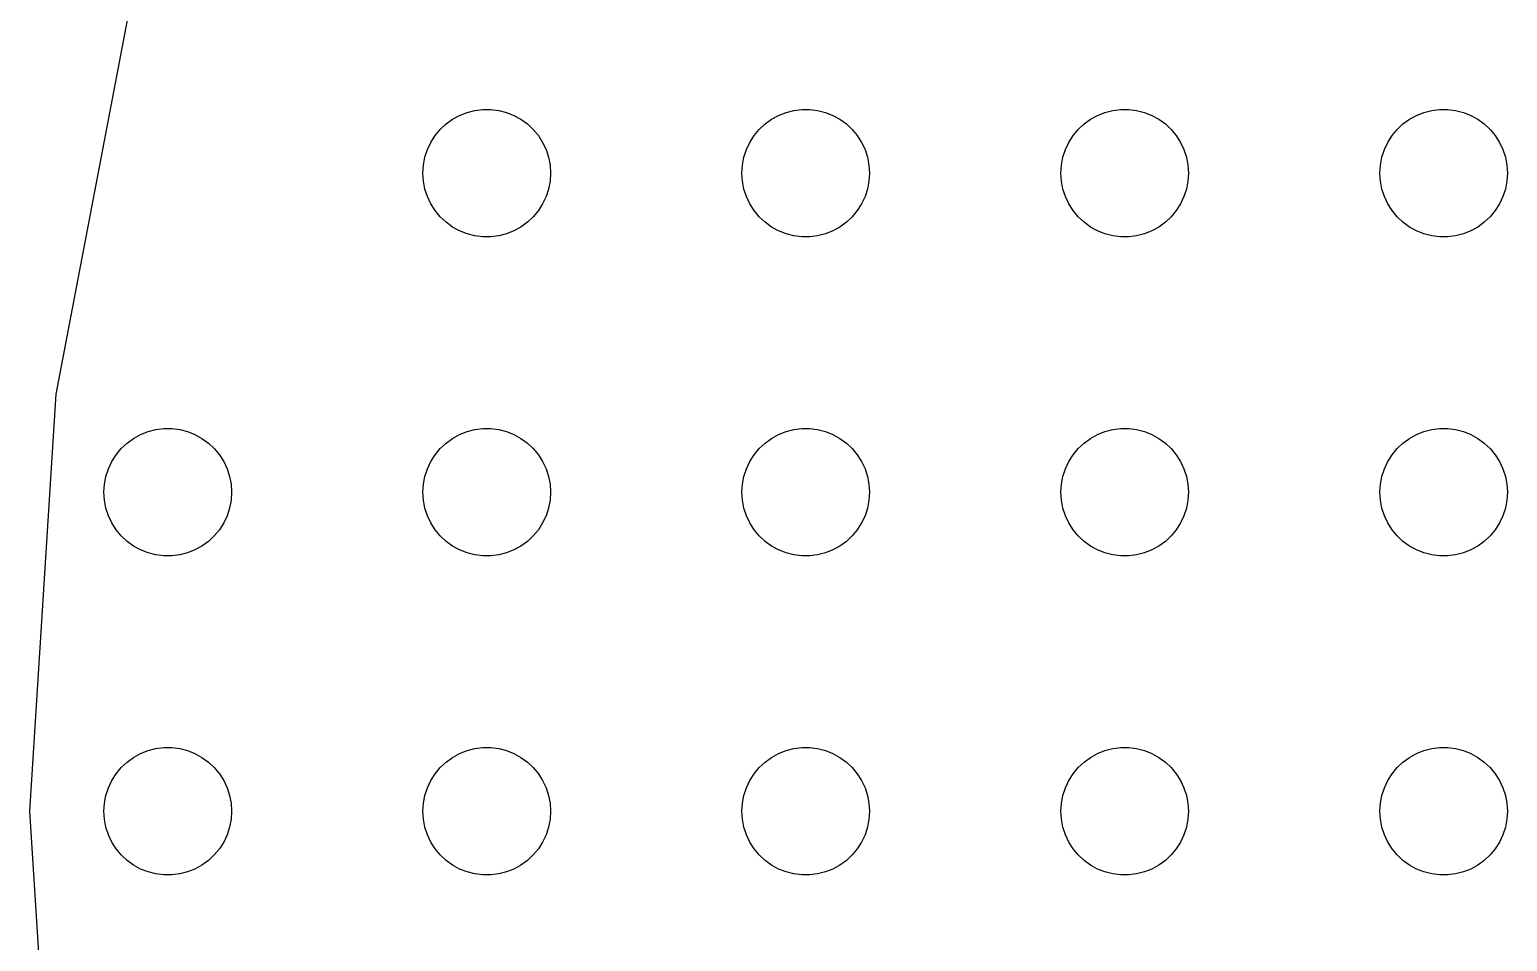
# Model space of a CAD drawing. Header units: metres. Extents: x -156 to 156, y -156 to 156.
# Drawn here: x -156.5 to -87, y -6.1 to 36.7 of the extents above; entities that cross this region are included whole.
import ezdxf

# ---------------------------------------------------------------- set-up
doc = ezdxf.new("R2010")
doc.units = ezdxf.units.M

msp = doc.modelspace()

# ---------------------------------------------------------------- linework, layer by layer
for p, q in [((-151.583, 38.92), (-155.266, 19.6146)), ((-136.607, 32.533), (-136.277, 32.7145)), ((-136.277, 32.7145), (-135.927, 32.8532)), ((-135.927, 32.8532), (-135.562, 32.9469)), ((-135.562, 32.9469), (-135.188, 32.9941)), ((-135.188, 32.9941), (-134.812, 32.9941)), ((-134.812, 32.9941), (-134.438, 32.9469)), ((-134.438, 32.9469), (-134.073, 32.8532)), ((-134.073, 32.8532), (-133.723, 32.7145)), ((-133.723, 32.7145), (-133.393, 32.533)), ((-121.607, 32.533), (-121.277, 32.7145)), ((-121.277, 32.7145), (-120.927, 32.8532)), ((-120.927, 32.8532), (-120.562, 32.9469)), ((-120.562, 32.9469), (-120.188, 32.9941)), ((-120.188, 32.9941), (-119.812, 32.9941)), ((-119.812, 32.9941), (-119.438, 32.9469)), ((-119.438, 32.9469), (-119.073, 32.8532)), ((-119.073, 32.8532), (-118.723, 32.7145)), ((-118.723, 32.7145), (-118.393, 32.533)), ((-106.607, 32.533), (-106.277, 32.7145)), ((-106.277, 32.7145), (-105.927, 32.8532)), ((-105.927, 32.8532), (-105.562, 32.9469)), ((-105.562, 32.9469), (-105.188, 32.9941)), ((-105.188, 32.9941), (-104.812, 32.9941)), ((-104.812, 32.9941), (-104.438, 32.9469)), ((-104.438, 32.9469), (-104.073, 32.8532)), ((-104.073, 32.8532), (-103.723, 32.7145)), ((-103.723, 32.7145), (-103.393, 32.533)), ((-91.6075, 32.533), (-91.2773, 32.7145)), ((-91.2773, 32.7145), (-90.927, 32.8532)), ((-90.927, 32.8532), (-90.5621, 32.9469)), ((-90.5621, 32.9469), (-90.1884, 32.9941)), ((-90.1884, 32.9941), (-89.8116, 32.9941)), ((-89.8116, 32.9941), (-89.4379, 32.9469)), ((-89.4379, 32.9469), (-89.073, 32.8532)), ((-89.073, 32.8532), (-88.7227, 32.7145)), ((-88.7227, 32.7145), (-88.3925, 32.533)), ((-137.427, 31.7634), (-137.187, 32.0536)), ((-137.187, 32.0536), (-136.912, 32.3115)), ((-136.912, 32.3115), (-136.607, 32.533)), ((-133.393, 32.533), (-133.088, 32.3115)), ((-133.088, 32.3115), (-132.813, 32.0536)), ((-132.813, 32.0536), (-132.573, 31.7634)), ((-122.427, 31.7634), (-122.187, 32.0536)), ((-122.187, 32.0536), (-121.912, 32.3115)), ((-121.912, 32.3115), (-121.607, 32.533)), ((-118.393, 32.533), (-118.088, 32.3115)), ((-118.088, 32.3115), (-117.813, 32.0536)), ((-117.813, 32.0536), (-117.573, 31.7634)), ((-107.427, 31.7634), (-107.187, 32.0536)), ((-107.187, 32.0536), (-106.912, 32.3115)), ((-106.912, 32.3115), (-106.607, 32.533)), ((-103.393, 32.533), (-103.088, 32.3115)), ((-103.088, 32.3115), (-102.813, 32.0536)), ((-102.813, 32.0536), (-102.573, 31.7634)), ((-92.427, 31.7634), (-92.1869, 32.0536)), ((-92.1869, 32.0536), (-91.9123, 32.3115)), ((-91.9123, 32.3115), (-91.6075, 32.533)), ((-88.3925, 32.533), (-88.0877, 32.3115)), ((-88.0877, 32.3115), (-87.8131, 32.0536)), ((-87.8131, 32.0536), (-87.573, 31.7634)), ((-137.789, 31.1044), (-137.629, 31.4453)), ((-137.629, 31.4453), (-137.427, 31.7634)), ((-132.573, 31.7634), (-132.371, 31.4453)), ((-132.371, 31.4453), (-132.211, 31.1044)), ((-122.789, 31.1044), (-122.629, 31.4453)), ((-122.629, 31.4453), (-122.427, 31.7634)), ((-117.573, 31.7634), (-117.371, 31.4453)), ((-117.371, 31.4453), (-117.211, 31.1044)), ((-107.789, 31.1044), (-107.629, 31.4453)), ((-107.629, 31.4453), (-107.427, 31.7634)), ((-102.573, 31.7634), (-102.371, 31.4453)), ((-102.371, 31.4453), (-102.211, 31.1044)), ((-92.7893, 31.1044), (-92.6289, 31.4453)), ((-92.6289, 31.4453), (-92.427, 31.7634)), ((-87.573, 31.7634), (-87.3711, 31.4453)), ((-87.3711, 31.4453), (-87.2107, 31.1044)), ((-137.976, 30.376), (-137.906, 30.7461)), ((-137.906, 30.7461), (-137.789, 31.1044)), ((-132.211, 31.1044), (-132.094, 30.7461)), ((-132.094, 30.7461), (-132.024, 30.376)), ((-122.976, 30.376), (-122.906, 30.7461)), ((-122.906, 30.7461), (-122.789, 31.1044)), ((-117.211, 31.1044), (-117.094, 30.7461)), ((-117.094, 30.7461), (-117.024, 30.376)), ((-107.976, 30.376), (-107.906, 30.7461)), ((-107.906, 30.7461), (-107.789, 31.1044)), ((-102.211, 31.1044), (-102.094, 30.7461)), ((-102.094, 30.7461), (-102.024, 30.376)), ((-92.9763, 30.376), (-92.9057, 30.7461)), ((-92.9057, 30.7461), (-92.7893, 31.1044)), ((-87.2107, 31.1044), (-87.0943, 30.7461)), ((-87.0943, 30.7461), (-87.0237, 30.376)), ((-138, 30), (-137.976, 30.376)), ((-137.976, 29.624), (-138, 30)), ((-132.024, 30.376), (-132, 30)), ((-132, 30), (-132.024, 29.624)), ((-123, 30), (-122.976, 30.376)), ((-122.976, 29.624), (-123, 30)), ((-117.024, 30.376), (-117, 30)), ((-117, 30), (-117.024, 29.624)), ((-108, 30), (-107.976, 30.376)), ((-107.976, 29.624), (-108, 30)), ((-102.024, 30.376), (-102, 30)), ((-102, 30), (-102.024, 29.624)), ((-93, 30), (-92.9763, 30.376)), ((-92.9763, 29.624), (-93, 30)), ((-87.0237, 30.376), (-87, 30)), ((-87, 30), (-87.0237, 29.624)), ((-137.906, 29.2539), (-137.976, 29.624)), ((-137.789, 28.8956), (-137.906, 29.2539)), ((-132.094, 29.2539), (-132.211, 28.8956)), ((-132.024, 29.624), (-132.094, 29.2539)), ((-122.906, 29.2539), (-122.976, 29.624)), ((-122.789, 28.8956), (-122.906, 29.2539)), ((-117.094, 29.2539), (-117.211, 28.8956)), ((-117.024, 29.624), (-117.094, 29.2539)), ((-107.906, 29.2539), (-107.976, 29.624)), ((-107.789, 28.8956), (-107.906, 29.2539)), ((-102.094, 29.2539), (-102.211, 28.8956)), ((-102.024, 29.624), (-102.094, 29.2539)), ((-92.9057, 29.2539), (-92.9763, 29.624)), ((-92.7893, 28.8956), (-92.9057, 29.2539)), ((-87.0943, 29.2539), (-87.2107, 28.8956)), ((-87.0237, 29.624), (-87.0943, 29.2539)), ((-137.629, 28.5547), (-137.789, 28.8956)), ((-137.427, 28.2366), (-137.629, 28.5547)), ((-132.371, 28.5547), (-132.573, 28.2366)), ((-132.211, 28.8956), (-132.371, 28.5547)), ((-122.629, 28.5547), (-122.789, 28.8956)), ((-122.427, 28.2366), (-122.629, 28.5547)), ((-117.371, 28.5547), (-117.573, 28.2366)), ((-117.211, 28.8956), (-117.371, 28.5547)), ((-107.629, 28.5547), (-107.789, 28.8956)), ((-107.427, 28.2366), (-107.629, 28.5547)), ((-102.371, 28.5547), (-102.573, 28.2366)), ((-102.211, 28.8956), (-102.371, 28.5547)), ((-92.6289, 28.5547), (-92.7893, 28.8956)), ((-92.427, 28.2366), (-92.6289, 28.5547)), ((-87.3711, 28.5547), (-87.573, 28.2366)), ((-87.2107, 28.8956), (-87.3711, 28.5547)), ((-137.187, 27.9464), (-137.427, 28.2366)), ((-136.912, 27.6884), (-137.187, 27.9464)), ((-132.813, 27.9464), (-133.088, 27.6884)), ((-132.573, 28.2366), (-132.813, 27.9464)), ((-122.187, 27.9464), (-122.427, 28.2366)), ((-121.912, 27.6884), (-122.187, 27.9464)), ((-117.813, 27.9464), (-118.088, 27.6884)), ((-117.573, 28.2366), (-117.813, 27.9464)), ((-107.187, 27.9464), (-107.427, 28.2366)), ((-106.912, 27.6884), (-107.187, 27.9464)), ((-102.813, 27.9464), (-103.088, 27.6884)), ((-102.573, 28.2366), (-102.813, 27.9464)), ((-92.1869, 27.9464), (-92.427, 28.2366)), ((-91.9123, 27.6884), (-92.1869, 27.9464)), ((-87.8131, 27.9464), (-88.0877, 27.6884)), ((-87.573, 28.2366), (-87.8131, 27.9464)), ((-136.607, 27.467), (-136.912, 27.6884)), ((-136.277, 27.2855), (-136.607, 27.467)), ((-135.927, 27.1468), (-136.277, 27.2855)), ((-135.562, 27.0531), (-135.927, 27.1468)), ((-134.073, 27.1468), (-134.438, 27.0531)), ((-133.723, 27.2855), (-134.073, 27.1468)), ((-133.393, 27.467), (-133.723, 27.2855)), ((-133.088, 27.6884), (-133.393, 27.467)), ((-121.607, 27.467), (-121.912, 27.6884)), ((-121.277, 27.2855), (-121.607, 27.467)), ((-120.927, 27.1468), (-121.277, 27.2855)), ((-120.562, 27.0531), (-120.927, 27.1468)), ((-119.073, 27.1468), (-119.438, 27.0531)), ((-118.723, 27.2855), (-119.073, 27.1468)), ((-118.393, 27.467), (-118.723, 27.2855)), ((-118.088, 27.6884), (-118.393, 27.467)), ((-106.607, 27.467), (-106.912, 27.6884)), ((-106.277, 27.2855), (-106.607, 27.467)), ((-105.927, 27.1468), (-106.277, 27.2855)), ((-105.562, 27.0531), (-105.927, 27.1468)), ((-104.073, 27.1468), (-104.438, 27.0531)), ((-103.723, 27.2855), (-104.073, 27.1468)), ((-103.393, 27.467), (-103.723, 27.2855)), ((-103.088, 27.6884), (-103.393, 27.467)), ((-91.6075, 27.467), (-91.9123, 27.6884)), ((-91.2773, 27.2855), (-91.6075, 27.467)), ((-90.927, 27.1468), (-91.2773, 27.2855)), ((-90.5621, 27.0531), (-90.927, 27.1468)), ((-89.073, 27.1468), (-89.4379, 27.0531)), ((-88.7227, 27.2855), (-89.073, 27.1468)), ((-88.3925, 27.467), (-88.7227, 27.2855)), ((-88.0877, 27.6884), (-88.3925, 27.467)), ((-135.188, 27.0059), (-135.562, 27.0531)), ((-134.812, 27.0059), (-135.188, 27.0059)), ((-134.438, 27.0531), (-134.812, 27.0059)), ((-120.188, 27.0059), (-120.562, 27.0531)), ((-119.812, 27.0059), (-120.188, 27.0059)), ((-119.438, 27.0531), (-119.812, 27.0059)), ((-105.188, 27.0059), (-105.562, 27.0531)), ((-104.812, 27.0059), (-105.188, 27.0059)), ((-104.438, 27.0531), (-104.812, 27.0059)), ((-90.1884, 27.0059), (-90.5621, 27.0531)), ((-89.8116, 27.0059), (-90.1884, 27.0059)), ((-89.4379, 27.0531), (-89.8116, 27.0059)), ((-155.266, 19.6146), (-156.5, 0)), ((-151.912, 17.3115), (-151.607, 17.533)), ((-151.607, 17.533), (-151.277, 17.7145)), ((-151.277, 17.7145), (-150.927, 17.8532)), ((-150.927, 17.8532), (-150.562, 17.9469)), ((-150.562, 17.9469), (-150.188, 17.9941)), ((-150.188, 17.9941), (-149.812, 17.9941)), ((-149.812, 17.9941), (-149.438, 17.9469)), ((-149.438, 17.9469), (-149.073, 17.8532)), ((-149.073, 17.8532), (-148.723, 17.7145)), ((-148.723, 17.7145), (-148.393, 17.533)), ((-148.393, 17.533), (-148.088, 17.3115)), ((-136.912, 17.3115), (-136.607, 17.533)), ((-136.607, 17.533), (-136.277, 17.7145)), ((-136.277, 17.7145), (-135.927, 17.8532)), ((-135.927, 17.8532), (-135.562, 17.9469)), ((-135.562, 17.9469), (-135.188, 17.9941)), ((-135.188, 17.9941), (-134.812, 17.9941)), ((-134.812, 17.9941), (-134.438, 17.9469)), ((-134.438, 17.9469), (-134.073, 17.8532)), ((-134.073, 17.8532), (-133.723, 17.7145)), ((-133.723, 17.7145), (-133.393, 17.533)), ((-133.393, 17.533), (-133.088, 17.3115)), ((-121.912, 17.3115), (-121.607, 17.533)), ((-121.607, 17.533), (-121.277, 17.7145)), ((-121.277, 17.7145), (-120.927, 17.8532)), ((-120.927, 17.8532), (-120.562, 17.9469)), ((-120.562, 17.9469), (-120.188, 17.9941)), ((-120.188, 17.9941), (-119.812, 17.9941)), ((-119.812, 17.9941), (-119.438, 17.9469)), ((-119.438, 17.9469), (-119.073, 17.8532)), ((-119.073, 17.8532), (-118.723, 17.7145)), ((-118.723, 17.7145), (-118.393, 17.533)), ((-118.393, 17.533), (-118.088, 17.3115)), ((-106.912, 17.3115), (-106.607, 17.533)), ((-106.607, 17.533), (-106.277, 17.7145)), ((-106.277, 17.7145), (-105.927, 17.8532)), ((-105.927, 17.8532), (-105.562, 17.9469)), ((-105.562, 17.9469), (-105.188, 17.9941)), ((-105.188, 17.9941), (-104.812, 17.9941)), ((-104.812, 17.9941), (-104.438, 17.9469)), ((-104.438, 17.9469), (-104.073, 17.8532)), ((-104.073, 17.8532), (-103.723, 17.7145)), ((-103.723, 17.7145), (-103.393, 17.533)), ((-103.393, 17.533), (-103.088, 17.3115)), ((-91.9123, 17.3115), (-91.6075, 17.533)), ((-91.6075, 17.533), (-91.2773, 17.7145)), ((-91.2773, 17.7145), (-90.927, 17.8532)), ((-90.927, 17.8532), (-90.5621, 17.9469)), ((-90.5621, 17.9469), (-90.1884, 17.9941)), ((-90.1884, 17.9941), (-89.8116, 17.9941)), ((-89.8116, 17.9941), (-89.4379, 17.9469)), ((-89.4379, 17.9469), (-89.073, 17.8532)), ((-89.073, 17.8532), (-88.7227, 17.7145)), ((-88.7227, 17.7145), (-88.3925, 17.533)), ((-88.3925, 17.533), (-88.0877, 17.3115)), ((-152.629, 16.4453), (-152.427, 16.7634)), ((-152.427, 16.7634), (-152.187, 17.0536)), ((-152.187, 17.0536), (-151.912, 17.3115)), ((-148.088, 17.3115), (-147.813, 17.0536)), ((-147.813, 17.0536), (-147.573, 16.7634)), ((-147.573, 16.7634), (-147.371, 16.4453)), ((-137.629, 16.4453), (-137.427, 16.7634)), ((-137.427, 16.7634), (-137.187, 17.0536)), ((-137.187, 17.0536), (-136.912, 17.3115)), ((-133.088, 17.3115), (-132.813, 17.0536)), ((-132.813, 17.0536), (-132.573, 16.7634)), ((-132.573, 16.7634), (-132.371, 16.4453)), ((-122.629, 16.4453), (-122.427, 16.7634)), ((-122.427, 16.7634), (-122.187, 17.0536)), ((-122.187, 17.0536), (-121.912, 17.3115)), ((-118.088, 17.3115), (-117.813, 17.0536)), ((-117.813, 17.0536), (-117.573, 16.7634)), ((-117.573, 16.7634), (-117.371, 16.4453)), ((-107.629, 16.4453), (-107.427, 16.7634)), ((-107.427, 16.7634), (-107.187, 17.0536)), ((-107.187, 17.0536), (-106.912, 17.3115)), ((-103.088, 17.3115), (-102.813, 17.0536)), ((-102.813, 17.0536), (-102.573, 16.7634)), ((-102.573, 16.7634), (-102.371, 16.4453)), ((-92.6289, 16.4453), (-92.427, 16.7634)), ((-92.427, 16.7634), (-92.1869, 17.0536)), ((-92.1869, 17.0536), (-91.9123, 17.3115)), ((-88.0877, 17.3115), (-87.8131, 17.0536)), ((-87.8131, 17.0536), (-87.573, 16.7634)), ((-87.573, 16.7634), (-87.3711, 16.4453)), ((-152.906, 15.7461), (-152.789, 16.1044)), ((-152.789, 16.1044), (-152.629, 16.4453)), ((-147.371, 16.4453), (-147.211, 16.1044)), ((-147.211, 16.1044), (-147.094, 15.7461)), ((-137.906, 15.7461), (-137.789, 16.1044)), ((-137.789, 16.1044), (-137.629, 16.4453)), ((-132.371, 16.4453), (-132.211, 16.1044)), ((-132.211, 16.1044), (-132.094, 15.7461)), ((-122.906, 15.7461), (-122.789, 16.1044)), ((-122.789, 16.1044), (-122.629, 16.4453)), ((-117.371, 16.4453), (-117.211, 16.1044)), ((-117.211, 16.1044), (-117.094, 15.7461)), ((-107.906, 15.7461), (-107.789, 16.1044)), ((-107.789, 16.1044), (-107.629, 16.4453)), ((-102.371, 16.4453), (-102.211, 16.1044)), ((-102.211, 16.1044), (-102.094, 15.7461)), ((-92.9057, 15.7461), (-92.7893, 16.1044)), ((-92.7893, 16.1044), (-92.6289, 16.4453)), ((-87.3711, 16.4453), (-87.2107, 16.1044)), ((-87.2107, 16.1044), (-87.0943, 15.7461)), ((-153, 15), (-152.976, 15.376)), ((-152.976, 15.376), (-152.906, 15.7461)), ((-147.094, 15.7461), (-147.024, 15.376)), ((-147.024, 15.376), (-147, 15)), ((-138, 15), (-137.976, 15.376)), ((-137.976, 15.376), (-137.906, 15.7461)), ((-132.094, 15.7461), (-132.024, 15.376)), ((-132.024, 15.376), (-132, 15)), ((-123, 15), (-122.976, 15.376)), ((-122.976, 15.376), (-122.906, 15.7461)), ((-117.094, 15.7461), (-117.024, 15.376)), ((-117.024, 15.376), (-117, 15)), ((-108, 15), (-107.976, 15.376)), ((-107.976, 15.376), (-107.906, 15.7461)), ((-102.094, 15.7461), (-102.024, 15.376)), ((-102.024, 15.376), (-102, 15)), ((-93, 15), (-92.9763, 15.376)), ((-92.9763, 15.376), (-92.9057, 15.7461)), ((-87.0943, 15.7461), (-87.0237, 15.376)), ((-87.0237, 15.376), (-87, 15)), ((-152.976, 14.624), (-153, 15)), ((-152.906, 14.2539), (-152.976, 14.624)), ((-147.024, 14.624), (-147.094, 14.2539)), ((-147, 15), (-147.024, 14.624)), ((-137.976, 14.624), (-138, 15)), ((-137.906, 14.2539), (-137.976, 14.624)), ((-132.024, 14.624), (-132.094, 14.2539)), ((-132, 15), (-132.024, 14.624)), ((-122.976, 14.624), (-123, 15)), ((-122.906, 14.2539), (-122.976, 14.624)), ((-117.024, 14.624), (-117.094, 14.2539)), ((-117, 15), (-117.024, 14.624)), ((-107.976, 14.624), (-108, 15)), ((-107.906, 14.2539), (-107.976, 14.624)), ((-102.024, 14.624), (-102.094, 14.2539)), ((-102, 15), (-102.024, 14.624)), ((-92.9763, 14.624), (-93, 15)), ((-92.9057, 14.2539), (-92.9763, 14.624)), ((-87.0237, 14.624), (-87.0943, 14.2539)), ((-87, 15), (-87.0237, 14.624)), ((-152.789, 13.8956), (-152.906, 14.2539)), ((-147.094, 14.2539), (-147.211, 13.8956)), ((-137.789, 13.8956), (-137.906, 14.2539)), ((-132.094, 14.2539), (-132.211, 13.8956)), ((-122.789, 13.8956), (-122.906, 14.2539)), ((-117.094, 14.2539), (-117.211, 13.8956)), ((-107.789, 13.8956), (-107.906, 14.2539)), ((-102.094, 14.2539), (-102.211, 13.8956)), ((-92.7893, 13.8956), (-92.9057, 14.2539)), ((-87.0943, 14.2539), (-87.2107, 13.8956)), ((-152.629, 13.5547), (-152.789, 13.8956)), ((-152.427, 13.2366), (-152.629, 13.5547)), ((-152.187, 12.9464), (-152.427, 13.2366)), ((-147.573, 13.2366), (-147.813, 12.9464)), ((-147.371, 13.5547), (-147.573, 13.2366)), ((-147.211, 13.8956), (-147.371, 13.5547)), ((-137.629, 13.5547), (-137.789, 13.8956)), ((-137.427, 13.2366), (-137.629, 13.5547)), ((-137.187, 12.9464), (-137.427, 13.2366)), ((-132.573, 13.2366), (-132.813, 12.9464)), ((-132.371, 13.5547), (-132.573, 13.2366)), ((-132.211, 13.8956), (-132.371, 13.5547)), ((-122.629, 13.5547), (-122.789, 13.8956)), ((-122.427, 13.2366), (-122.629, 13.5547)), ((-122.187, 12.9464), (-122.427, 13.2366)), ((-117.573, 13.2366), (-117.813, 12.9464)), ((-117.371, 13.5547), (-117.573, 13.2366)), ((-117.211, 13.8956), (-117.371, 13.5547)), ((-107.629, 13.5547), (-107.789, 13.8956)), ((-107.427, 13.2366), (-107.629, 13.5547)), ((-107.187, 12.9464), (-107.427, 13.2366)), ((-102.573, 13.2366), (-102.813, 12.9464)), ((-102.371, 13.5547), (-102.573, 13.2366)), ((-102.211, 13.8956), (-102.371, 13.5547)), ((-92.6289, 13.5547), (-92.7893, 13.8956)), ((-92.427, 13.2366), (-92.6289, 13.5547)), ((-92.1869, 12.9464), (-92.427, 13.2366)), ((-87.573, 13.2366), (-87.8131, 12.9464)), ((-87.3711, 13.5547), (-87.573, 13.2366)), ((-87.2107, 13.8956), (-87.3711, 13.5547)), ((-151.912, 12.6884), (-152.187, 12.9464)), ((-151.607, 12.467), (-151.912, 12.6884)), ((-148.088, 12.6884), (-148.393, 12.467)), ((-147.813, 12.9464), (-148.088, 12.6884)), ((-136.912, 12.6884), (-137.187, 12.9464)), ((-136.607, 12.467), (-136.912, 12.6884)), ((-133.088, 12.6884), (-133.393, 12.467)), ((-132.813, 12.9464), (-133.088, 12.6884)), ((-121.912, 12.6884), (-122.187, 12.9464)), ((-121.607, 12.467), (-121.912, 12.6884)), ((-118.088, 12.6884), (-118.393, 12.467)), ((-117.813, 12.9464), (-118.088, 12.6884)), ((-106.912, 12.6884), (-107.187, 12.9464)), ((-106.607, 12.467), (-106.912, 12.6884)), ((-103.088, 12.6884), (-103.393, 12.467)), ((-102.813, 12.9464), (-103.088, 12.6884)), ((-91.9123, 12.6884), (-92.1869, 12.9464)), ((-91.6075, 12.467), (-91.9123, 12.6884)), ((-88.0877, 12.6884), (-88.3925, 12.467)), ((-87.8131, 12.9464), (-88.0877, 12.6884)), ((-151.277, 12.2855), (-151.607, 12.467)), ((-150.927, 12.1468), (-151.277, 12.2855)), ((-150.562, 12.0531), (-150.927, 12.1468)), ((-150.188, 12.0059), (-150.562, 12.0531)), ((-149.812, 12.0059), (-150.188, 12.0059)), ((-149.438, 12.0531), (-149.812, 12.0059)), ((-149.073, 12.1468), (-149.438, 12.0531)), ((-148.723, 12.2855), (-149.073, 12.1468)), ((-148.393, 12.467), (-148.723, 12.2855)), ((-136.277, 12.2855), (-136.607, 12.467)), ((-135.927, 12.1468), (-136.277, 12.2855)), ((-135.562, 12.0531), (-135.927, 12.1468)), ((-135.188, 12.0059), (-135.562, 12.0531)), ((-134.812, 12.0059), (-135.188, 12.0059)), ((-134.438, 12.0531), (-134.812, 12.0059)), ((-134.073, 12.1468), (-134.438, 12.0531)), ((-133.723, 12.2855), (-134.073, 12.1468)), ((-133.393, 12.467), (-133.723, 12.2855)), ((-121.277, 12.2855), (-121.607, 12.467)), ((-120.927, 12.1468), (-121.277, 12.2855)), ((-120.562, 12.0531), (-120.927, 12.1468)), ((-120.188, 12.0059), (-120.562, 12.0531)), ((-119.812, 12.0059), (-120.188, 12.0059)), ((-119.438, 12.0531), (-119.812, 12.0059)), ((-119.073, 12.1468), (-119.438, 12.0531)), ((-118.723, 12.2855), (-119.073, 12.1468)), ((-118.393, 12.467), (-118.723, 12.2855)), ((-106.277, 12.2855), (-106.607, 12.467)), ((-105.927, 12.1468), (-106.277, 12.2855)), ((-105.562, 12.0531), (-105.927, 12.1468)), ((-105.188, 12.0059), (-105.562, 12.0531)), ((-104.812, 12.0059), (-105.188, 12.0059)), ((-104.438, 12.0531), (-104.812, 12.0059)), ((-104.073, 12.1468), (-104.438, 12.0531)), ((-103.723, 12.2855), (-104.073, 12.1468)), ((-103.393, 12.467), (-103.723, 12.2855)), ((-91.2773, 12.2855), (-91.6075, 12.467)), ((-90.927, 12.1468), (-91.2773, 12.2855)), ((-90.5621, 12.0531), (-90.927, 12.1468)), ((-90.1884, 12.0059), (-90.5621, 12.0531)), ((-89.8116, 12.0059), (-90.1884, 12.0059)), ((-89.4379, 12.0531), (-89.8116, 12.0059)), ((-89.073, 12.1468), (-89.4379, 12.0531)), ((-88.7227, 12.2855), (-89.073, 12.1468)), ((-88.3925, 12.467), (-88.7227, 12.2855)), ((-151.277, 2.71448), (-150.927, 2.85316)), ((-150.927, 2.85316), (-150.562, 2.94685)), ((-150.562, 2.94685), (-150.188, 2.99408)), ((-150.188, 2.99408), (-149.812, 2.99408)), ((-149.812, 2.99408), (-149.438, 2.94685)), ((-149.438, 2.94685), (-149.073, 2.85316)), ((-149.073, 2.85316), (-148.723, 2.71448)), ((-136.277, 2.71448), (-135.927, 2.85316)), ((-135.927, 2.85316), (-135.562, 2.94685)), ((-135.562, 2.94685), (-135.188, 2.99408)), ((-135.188, 2.99408), (-134.812, 2.99408)), ((-134.812, 2.99408), (-134.438, 2.94685)), ((-134.438, 2.94685), (-134.073, 2.85316)), ((-134.073, 2.85316), (-133.723, 2.71448)), ((-121.277, 2.71448), (-120.927, 2.85316)), ((-120.927, 2.85316), (-120.562, 2.94685)), ((-120.562, 2.94685), (-120.188, 2.99408)), ((-120.188, 2.99408), (-119.812, 2.99408)), ((-119.812, 2.99408), (-119.438, 2.94685)), ((-119.438, 2.94685), (-119.073, 2.85316)), ((-119.073, 2.85316), (-118.723, 2.71448)), ((-106.277, 2.71448), (-105.927, 2.85316)), ((-105.927, 2.85316), (-105.562, 2.94685)), ((-105.562, 2.94685), (-105.188, 2.99408)), ((-105.188, 2.99408), (-104.812, 2.99408)), ((-104.812, 2.99408), (-104.438, 2.94685)), ((-104.438, 2.94685), (-104.073, 2.85316)), ((-104.073, 2.85316), (-103.723, 2.71448)), ((-91.2773, 2.71448), (-90.927, 2.85316)), ((-90.927, 2.85316), (-90.5621, 2.94685)), ((-90.5621, 2.94685), (-90.1884, 2.99408)), ((-90.1884, 2.99408), (-89.8116, 2.99408)), ((-89.8116, 2.99408), (-89.4379, 2.94685)), ((-89.4379, 2.94685), (-89.073, 2.85316)), ((-89.073, 2.85316), (-88.7227, 2.71448)), ((-152.187, 2.05363), (-151.912, 2.31154)), ((-151.912, 2.31154), (-151.607, 2.53297)), ((-151.607, 2.53297), (-151.277, 2.71448)), ((-148.723, 2.71448), (-148.393, 2.53297)), ((-148.393, 2.53297), (-148.088, 2.31154)), ((-148.088, 2.31154), (-147.813, 2.05363)), ((-137.187, 2.05363), (-136.912, 2.31154)), ((-136.912, 2.31154), (-136.607, 2.53297)), ((-136.607, 2.53297), (-136.277, 2.71448)), ((-133.723, 2.71448), (-133.393, 2.53297)), ((-133.393, 2.53297), (-133.088, 2.31154)), ((-133.088, 2.31154), (-132.813, 2.05363)), ((-122.187, 2.05363), (-121.912, 2.31154)), ((-121.912, 2.31154), (-121.607, 2.53297)), ((-121.607, 2.53297), (-121.277, 2.71448)), ((-118.723, 2.71448), (-118.393, 2.53297)), ((-118.393, 2.53297), (-118.088, 2.31154)), ((-118.088, 2.31154), (-117.813, 2.05363)), ((-107.187, 2.05363), (-106.912, 2.31154)), ((-106.912, 2.31154), (-106.607, 2.53297)), ((-106.607, 2.53297), (-106.277, 2.71448)), ((-103.723, 2.71448), (-103.393, 2.53297)), ((-103.393, 2.53297), (-103.088, 2.31154)), ((-103.088, 2.31154), (-102.813, 2.05363)), ((-92.1869, 2.05363), (-91.9123, 2.31154)), ((-91.9123, 2.31154), (-91.6075, 2.53297)), ((-91.6075, 2.53297), (-91.2773, 2.71448)), ((-88.7227, 2.71448), (-88.3925, 2.53297)), ((-88.3925, 2.53297), (-88.0877, 2.31154)), ((-88.0877, 2.31154), (-87.8131, 2.05363)), ((-152.789, 1.10437), (-152.629, 1.44525)), ((-152.629, 1.44525), (-152.427, 1.76335)), ((-152.427, 1.76335), (-152.187, 2.05363)), ((-147.813, 2.05363), (-147.573, 1.76335)), ((-147.573, 1.76335), (-147.371, 1.44525)), ((-147.371, 1.44525), (-147.211, 1.10437)), ((-137.789, 1.10437), (-137.629, 1.44525)), ((-137.629, 1.44525), (-137.427, 1.76335)), ((-137.427, 1.76335), (-137.187, 2.05363)), ((-132.813, 2.05363), (-132.573, 1.76335)), ((-132.573, 1.76335), (-132.371, 1.44525)), ((-132.371, 1.44525), (-132.211, 1.10437)), ((-122.789, 1.10437), (-122.629, 1.44525)), ((-122.629, 1.44525), (-122.427, 1.76335)), ((-122.427, 1.76335), (-122.187, 2.05363)), ((-117.813, 2.05363), (-117.573, 1.76335)), ((-117.573, 1.76335), (-117.371, 1.44525)), ((-117.371, 1.44525), (-117.211, 1.10437)), ((-107.789, 1.10437), (-107.629, 1.44525)), ((-107.629, 1.44525), (-107.427, 1.76335)), ((-107.427, 1.76335), (-107.187, 2.05363)), ((-102.813, 2.05363), (-102.573, 1.76335)), ((-102.573, 1.76335), (-102.371, 1.44525)), ((-102.371, 1.44525), (-102.211, 1.10437)), ((-92.7893, 1.10437), (-92.6289, 1.44525)), ((-92.6289, 1.44525), (-92.427, 1.76335)), ((-92.427, 1.76335), (-92.1869, 2.05363)), ((-87.8131, 2.05363), (-87.573, 1.76335)), ((-87.573, 1.76335), (-87.3711, 1.44525)), ((-87.3711, 1.44525), (-87.2107, 1.10437)), ((-152.976, 0.37599), (-152.906, 0.74606)), ((-152.906, 0.74606), (-152.789, 1.10437)), ((-147.211, 1.10437), (-147.094, 0.74606)), ((-147.094, 0.74606), (-147.024, 0.37599)), ((-137.976, 0.37599), (-137.906, 0.74606)), ((-137.906, 0.74606), (-137.789, 1.10437)), ((-132.211, 1.10437), (-132.094, 0.74606)), ((-132.094, 0.74606), (-132.024, 0.37599)), ((-122.976, 0.37599), (-122.906, 0.74606)), ((-122.906, 0.74606), (-122.789, 1.10437)), ((-117.211, 1.10437), (-117.094, 0.74606)), ((-117.094, 0.74606), (-117.024, 0.37599)), ((-107.976, 0.37599), (-107.906, 0.74606)), ((-107.906, 0.74606), (-107.789, 1.10437)), ((-102.211, 1.10437), (-102.094, 0.74606)), ((-102.094, 0.74606), (-102.024, 0.37599)), ((-92.9763, 0.37599), (-92.9057, 0.74606)), ((-92.9057, 0.74606), (-92.7893, 1.10437)), ((-87.2107, 1.10437), (-87.0943, 0.74606)), ((-87.0943, 0.74606), (-87.0237, 0.37599)), ((-156.5, 0), (-155.266, -19.6146)), ((-153, 0), (-152.976, 0.37599)), ((-152.976, -0.37599), (-153, 0)), ((-147.024, 0.37599), (-147, 0)), ((-147, 0), (-147.024, -0.37599)), ((-138, 0), (-137.976, 0.37599)), ((-137.976, -0.37599), (-138, 0)), ((-132.024, 0.37599), (-132, 0)), ((-132, 0), (-132.024, -0.37599)), ((-123, 0), (-122.976, 0.37599)), ((-122.976, -0.37599), (-123, 0)), ((-117.024, 0.37599), (-117, 0)), ((-117, 0), (-117.024, -0.37599)), ((-108, 0), (-107.976, 0.37599)), ((-107.976, -0.37599), (-108, 0)), ((-102.024, 0.37599), (-102, 0)), ((-102, 0), (-102.024, -0.37599)), ((-93, 0), (-92.9763, 0.37599)), ((-92.9763, -0.37599), (-93, 0)), ((-87.0237, 0.37599), (-87, 0)), ((-87, 0), (-87.0237, -0.37599)), ((-152.906, -0.74606), (-152.976, -0.37599)), ((-147.024, -0.37599), (-147.094, -0.74606)), ((-137.906, -0.74606), (-137.976, -0.37599)), ((-132.024, -0.37599), (-132.094, -0.74606)), ((-122.906, -0.74606), (-122.976, -0.37599)), ((-117.024, -0.37599), (-117.094, -0.74606)), ((-107.906, -0.74606), (-107.976, -0.37599)), ((-102.024, -0.37599), (-102.094, -0.74606)), ((-92.9057, -0.74606), (-92.9763, -0.37599)), ((-87.0237, -0.37599), (-87.0943, -0.74606)), ((-152.789, -1.10437), (-152.906, -0.74606)), ((-152.629, -1.44525), (-152.789, -1.10437)), ((-147.211, -1.10437), (-147.371, -1.44525)), ((-147.094, -0.74606), (-147.211, -1.10437)), ((-137.789, -1.10437), (-137.906, -0.74606)), ((-137.629, -1.44525), (-137.789, -1.10437)), ((-132.211, -1.10437), (-132.371, -1.44525)), ((-132.094, -0.74606), (-132.211, -1.10437)), ((-122.789, -1.10437), (-122.906, -0.74606)), ((-122.629, -1.44525), (-122.789, -1.10437)), ((-117.211, -1.10437), (-117.371, -1.44525)), ((-117.094, -0.74606), (-117.211, -1.10437)), ((-107.789, -1.10437), (-107.906, -0.74606)), ((-107.629, -1.44525), (-107.789, -1.10437)), ((-102.211, -1.10437), (-102.371, -1.44525)), ((-102.094, -0.74606), (-102.211, -1.10437)), ((-92.7893, -1.10437), (-92.9057, -0.74606)), ((-92.6289, -1.44525), (-92.7893, -1.10437)), ((-87.2107, -1.10437), (-87.3711, -1.44525)), ((-87.0943, -0.74606), (-87.2107, -1.10437)), ((-152.427, -1.76335), (-152.629, -1.44525)), ((-152.187, -2.05363), (-152.427, -1.76335)), ((-151.912, -2.31154), (-152.187, -2.05363)), ((-147.813, -2.05363), (-148.088, -2.31154)), ((-147.573, -1.76335), (-147.813, -2.05363)), ((-147.371, -1.44525), (-147.573, -1.76335)), ((-137.427, -1.76335), (-137.629, -1.44525)), ((-137.187, -2.05363), (-137.427, -1.76335)), ((-136.912, -2.31154), (-137.187, -2.05363)), ((-132.813, -2.05363), (-133.088, -2.31154)), ((-132.573, -1.76335), (-132.813, -2.05363)), ((-132.371, -1.44525), (-132.573, -1.76335)), ((-122.427, -1.76335), (-122.629, -1.44525)), ((-122.187, -2.05363), (-122.427, -1.76335)), ((-121.912, -2.31154), (-122.187, -2.05363)), ((-117.813, -2.05363), (-118.088, -2.31154)), ((-117.573, -1.76335), (-117.813, -2.05363)), ((-117.371, -1.44525), (-117.573, -1.76335)), ((-107.427, -1.76335), (-107.629, -1.44525)), ((-107.187, -2.05363), (-107.427, -1.76335)), ((-106.912, -2.31154), (-107.187, -2.05363)), ((-102.813, -2.05363), (-103.088, -2.31154)), ((-102.573, -1.76335), (-102.813, -2.05363)), ((-102.371, -1.44525), (-102.573, -1.76335)), ((-92.427, -1.76335), (-92.6289, -1.44525)), ((-92.1869, -2.05363), (-92.427, -1.76335)), ((-91.9123, -2.31154), (-92.1869, -2.05363)), ((-87.8131, -2.05363), (-88.0877, -2.31154)), ((-87.573, -1.76335), (-87.8131, -2.05363)), ((-87.3711, -1.44525), (-87.573, -1.76335)), ((-151.607, -2.53297), (-151.912, -2.31154)), ((-151.277, -2.71448), (-151.607, -2.53297)), ((-150.927, -2.85316), (-151.277, -2.71448)), ((-148.723, -2.71448), (-149.073, -2.85316)), ((-148.393, -2.53297), (-148.723, -2.71448)), ((-148.088, -2.31154), (-148.393, -2.53297)), ((-136.607, -2.53297), (-136.912, -2.31154)), ((-136.277, -2.71448), (-136.607, -2.53297)), ((-135.927, -2.85316), (-136.277, -2.71448)), ((-133.723, -2.71448), (-134.073, -2.85316)), ((-133.393, -2.53297), (-133.723, -2.71448)), ((-133.088, -2.31154), (-133.393, -2.53297)), ((-121.607, -2.53297), (-121.912, -2.31154)), ((-121.277, -2.71448), (-121.607, -2.53297)), ((-120.927, -2.85316), (-121.277, -2.71448)), ((-118.723, -2.71448), (-119.073, -2.85316)), ((-118.393, -2.53297), (-118.723, -2.71448)), ((-118.088, -2.31154), (-118.393, -2.53297)), ((-106.607, -2.53297), (-106.912, -2.31154)), ((-106.277, -2.71448), (-106.607, -2.53297)), ((-105.927, -2.85316), (-106.277, -2.71448)), ((-103.723, -2.71448), (-104.073, -2.85316)), ((-103.393, -2.53297), (-103.723, -2.71448)), ((-103.088, -2.31154), (-103.393, -2.53297)), ((-91.6075, -2.53297), (-91.9123, -2.31154)), ((-91.2773, -2.71448), (-91.6075, -2.53297)), ((-90.927, -2.85316), (-91.2773, -2.71448)), ((-88.7227, -2.71448), (-89.073, -2.85316)), ((-88.3925, -2.53297), (-88.7227, -2.71448)), ((-88.0877, -2.31154), (-88.3925, -2.53297)), ((-150.562, -2.94685), (-150.927, -2.85316)), ((-150.188, -2.99408), (-150.562, -2.94685)), ((-149.812, -2.99408), (-150.188, -2.99408)), ((-149.438, -2.94685), (-149.812, -2.99408)), ((-149.073, -2.85316), (-149.438, -2.94685)), ((-135.562, -2.94685), (-135.927, -2.85316)), ((-135.188, -2.99408), (-135.562, -2.94685)), ((-134.812, -2.99408), (-135.188, -2.99408)), ((-134.438, -2.94685), (-134.812, -2.99408)), ((-134.073, -2.85316), (-134.438, -2.94685)), ((-120.562, -2.94685), (-120.927, -2.85316)), ((-120.188, -2.99408), (-120.562, -2.94685)), ((-119.812, -2.99408), (-120.188, -2.99408)), ((-119.438, -2.94685), (-119.812, -2.99408)), ((-119.073, -2.85316), (-119.438, -2.94685)), ((-105.562, -2.94685), (-105.927, -2.85316)), ((-105.188, -2.99408), (-105.562, -2.94685)), ((-104.812, -2.99408), (-105.188, -2.99408)), ((-104.438, -2.94685), (-104.812, -2.99408)), ((-104.073, -2.85316), (-104.438, -2.94685)), ((-90.5621, -2.94685), (-90.927, -2.85316)), ((-90.1884, -2.99408), (-90.5621, -2.94685)), ((-89.8116, -2.99408), (-90.1884, -2.99408)), ((-89.4379, -2.94685), (-89.8116, -2.99408)), ((-89.073, -2.85316), (-89.4379, -2.94685))]:
    msp.add_line(p, q)

doc.saveas('drawing.dxf')
